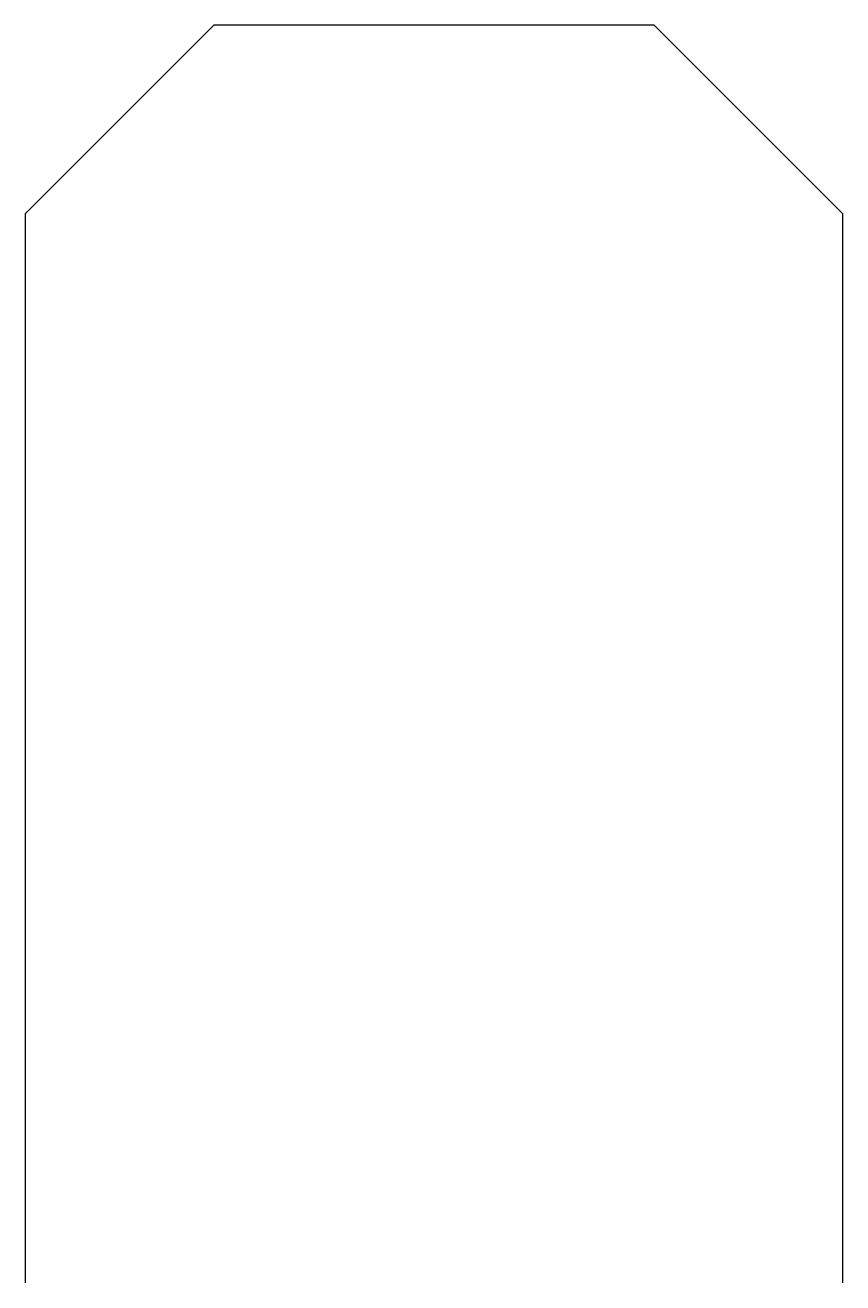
# Model space of a CAD drawing. Header units: millimetres. Extents: x -8 to -1.5, y -10 to 0.
import ezdxf

# ---------------------------------------------------------------- set-up
doc = ezdxf.new("R2010")
doc.units = ezdxf.units.MM
doc.layers.get('0').update_dxf_attribs({"linetype": 'CONTINUOUS'})

msp = doc.modelspace()

# ---------------------------------------------------------------- linework, layer by layer
for p, q in [((-6.5, 0), (-8, -1.5)), ((-3, 0), (-6.5, 0)), ((-1.5, -1.5), (-3, 0)), ((-8, -1.5), (-8, -10)), ((-1.5, -10), (-1.5, -1.5))]:
    msp.add_line(p, q)

doc.saveas('drawing.dxf')
